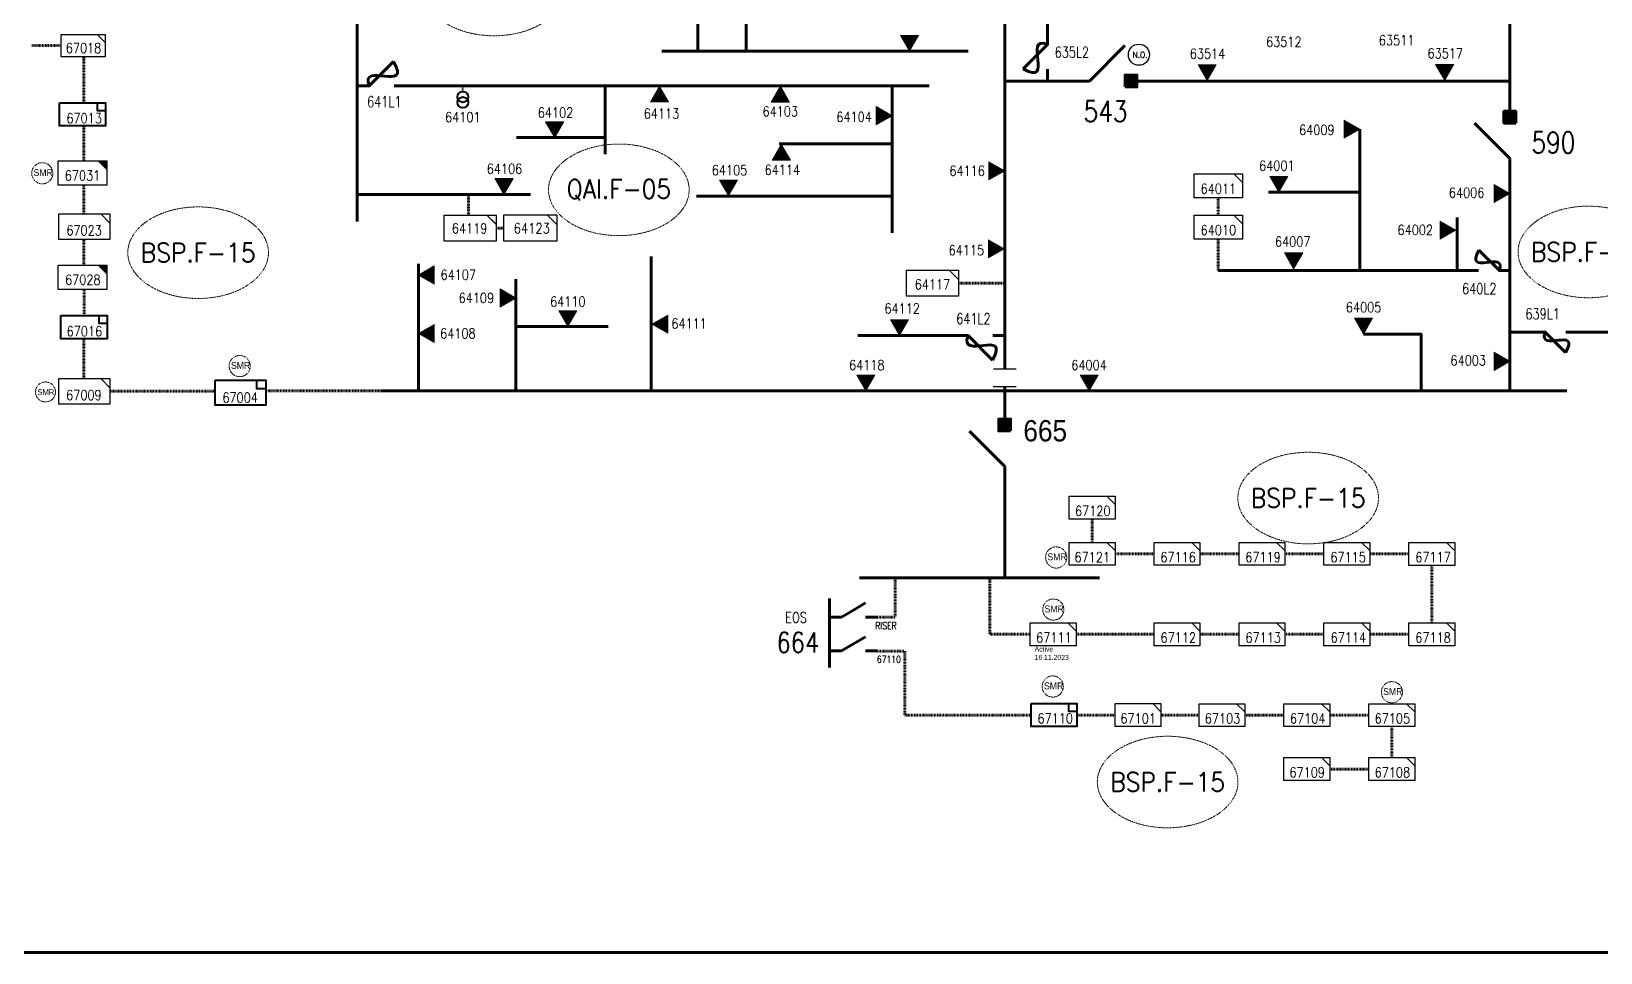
# Model space of a CAD drawing. Header units: metres. Extents: x 65984 to 144644, y -19036 to 23726.
# Drawn here: x 131197 to 131934, y 19808 to 20241 of the extents above; entities that cross this region are included whole.
import ezdxf
from ezdxf.enums import TextEntityAlignment as Align

# ---------------------------------------------------------------- set-up
doc = ezdxf.new("R2010")
doc.units = ezdxf.units.M
doc.header["$MEASUREMENT"] = 0
doc.linetypes.add('DGN Style 2', pattern=[0.023128, 0, -0.023128])
doc.linetypes.add('DGN Style 3', pattern=[0.013877, 0, -0.013877])
doc.layers.get('0').update_dxf_attribs({"color": 95, "lineweight": 40})
for name, color, linetype, lineweight in [('ABS', 7, 'Continuous', 40), ('ABS NUMBER', 112, 'Continuous', 30), ('d_eos', 111, 'Continuous', 40), ('d_fco text', 95, 'Continuous', 40), ('d_tf', 1, 'Continuous', 40), ('d_tf no', 6, 'Continuous', 40), ('d_ug cable', 95, 'Continuous', 40), ('d_ug tf', 1, 'Continuous', 40), ('d_village name', 7, 'Continuous', 40), ('fedr no', 95, 'Continuous', 40), ('Level 37', 7, 'Continuous', 0), ('O H MAIN FEEDER', 4, 'Continuous', 100), ('SW N O', 114, 'Continuous', 30)]:
    doc.layers.add(name, color=color, linetype=linetype, lineweight=lineweight)
doc.styles.add('NASKHF', font='naskhf.shx', dxfattribs={"height": 8})
doc.styles.add('Style-Arial', font='arial.ttf')
doc.styles.add('Style-msdefault', font='msdefault.shx')
doc.styles.add('Style-STANDARD', font='STANDARD.shx')

# ---------------------------------------------------------------- blocks, each defined once
blk = doc.blocks.new('DEND_1')
at = {"layer": 'd_ug tf', "color": 41, "linetype": 'Continuous', "lineweight": -2, "ltscale": 500}
for p, q in [((-4125, 3175), (-4125, -3150)), ((-25, 3150), (-25, -3150))]:
    blk.add_line(p, q, dxfattribs=at)
blk = doc.blocks.new('TRANS_2_1')
at = {"color": 0, "linetype": 'Continuous', "lineweight": 0, "ltscale": 500, "flags": 128}
blk.add_lwpolyline([(8668600, 4991700), (8668600, -5008300), (9500, -8300)], close=True, dxfattribs=at)
at = {"color": 0, "linetype": 'Continuous', "lineweight": 0, "ltscale": 500}
blk.add_solid([(8668600, 4991700), (8668600, -5008300), (9500, -8300)], dxfattribs=at)
blk = doc.blocks.new('FUSE01_1')
at = {"color": 0, "linetype": 'ByBlock', "lineweight": -2, "ltscale": 500}
blk.add_line((0, -8575), (0, -11275), dxfattribs=at)
at = {"color": 0, "linetype": 'ByBlock', "lineweight": -2, "ltscale": 500, "flags": 128}
blk.add_lwpolyline([(0, 25), (0, -2875), (-5600, -8475)], dxfattribs=at)
at = {"color": 0, "linetype": 'ByBlock', "lineweight": -2, "ltscale": 500}
blk.add_open_spline([(-5600, -8475), (1700, -12675), (-5800, -675), (0, -2875)], degree=3, dxfattribs=at)
blk = doc.blocks.new('TFU_180')
at = {"layer": 'd_fco text', "color": 0, "linetype": 'DGN Style 2', "lineweight": 40, "ltscale": 500}
blk.add_line((0, 5000), (0, 0), dxfattribs=at)
at = {"layer": 'd_fco text', "color": 0, "linetype": 'Continuous', "lineweight": 40, "ltscale": 500}
for centre in [(0, 15000), (0, 10000)]:
    blk.add_circle(centre, 5000, dxfattribs=at)
blk = doc.blocks.new('TF3_3_1')
at = {"layer": 'd_village name', "color": 0, "linetype": 'Continuous', "lineweight": -2, "ltscale": 500}
for p, q in [((5650, 4500), (9150, 4500)), ((9150, 4500), (9150, 1000))]:
    blk.add_line(p, q, dxfattribs=at)
at = {"layer": 'd_village name', "color": 0, "linetype": 'Continuous', "lineweight": -2, "ltscale": 500, "flags": 128}
blk.add_lwpolyline([(9150, 1000), (5650, 1000), (5650, 4500)], dxfattribs=at)
at = {"layer": 'd_village name', "color": 0, "linetype": 'Continuous', "lineweight": -2, "ltscale": 500}
blk.add_3dface([(-10850, 4500), (9150, 4500), (9150, -5500), (-10850, -5500)], dxfattribs=at)
blk = doc.blocks.new('TF_1_1')
at = {"layer": 'd_village name', "color": 0, "linetype": 'Continuous', "lineweight": 30, "ltscale": 500}
blk.add_line((3150, 2475), (4950, 675), dxfattribs=at)
blk.add_3dface([(-5050, 2475), (4950, 2475), (4950, -2525), (-5050, -2525)], dxfattribs=at)
blk = doc.blocks.new('ABS2_1_1')
at = {"color": 0, "linetype": 'ByBlock', "lineweight": -2, "ltscale": 500}
for q in [(-29900, 43500), (0, 0)]:
    blk.add_line((0, 13600), q, dxfattribs=at)
at = {"color": 0, "linetype": 'ByBlock', "lineweight": -2, "ltscale": 500, "flags": 128}
for points in [[(5000, 43600), (-5000, 43600), (-5000, 53600), (5000, 53600)], [(3791, 49653), (3791, 49653), (3791, 49653)]]:
    blk.add_lwpolyline(points, close=True, dxfattribs=at)
at = {"color": 0, "linetype": 'ByBlock', "lineweight": -2, "ltscale": 500}
for points in [[(5000, 43600), (-5000, 43600), (5000, 53600), (-5000, 53600)], [(3791, 49653), (3791, 49653), (3791, 49653)]]:
    blk.add_solid(points, dxfattribs=at)
blk = doc.blocks.new('*U813')
at = {"layer": 'd_eos', "color": 251, "linetype": 'Continuous', "lineweight": 211, "ltscale": 0.638341}
for p, q in [((-19.7, 13.2), (-19.7, 26.5)), ((17.4, 13.2), (17.4, 26.5)), ((-19.7, -13.2), (-4.1, 13.2)), ((25.3, 0), (33.1, 13.2)), ((-19.7, -26.5), (-19.7, -13.2)), ((17.4, -13.2), (25.3, 0)), ((17.4, -26.5), (17.4, -13.2)), ((-37.9, -26.5), (37.9, -26.5))]:
    blk.add_line(p, q, dxfattribs=at)
blk = doc.blocks.new('TF_2_2')
at = {"layer": 'd_village name', "color": 0, "linetype": 'Continuous', "lineweight": 30, "ltscale": 500}
blk.add_line((3150, 2475), (4950, 675), dxfattribs=at)
blk.add_3dface([(-5050, 2475), (4950, 2475), (4950, -2525), (-5050, -2525)], dxfattribs=at)
blk = doc.blocks.new('exist.us-1000kva_1_1')
at = {"layer": 'd_village name', "color": 0, "linetype": 'Continuous', "lineweight": 0, "ltscale": 500, "flags": 128}
blk.add_lwpolyline([(19997, 6459), (16400, 10000), (20000, 10000)], close=True, dxfattribs=at)
at = {"layer": 'd_village name', "color": 0, "linetype": 'Continuous', "lineweight": 0, "ltscale": 500, "extrusion": (0, 0, -1)}
blk.add_solid([(-19997, 6459), (-16400, 10000), (-20000, 10000)], dxfattribs=at)
at = {"layer": 'd_village name', "color": 0, "linetype": 'DGN Style 3', "lineweight": 106, "ltscale": 500, "xscale": 2, "yscale": 2}
blk.add_blockref('TF_2_2', (10100, 5050), dxfattribs=at)
blk = doc.blocks.new('*U967')
at = {"layer": 'SW N O', "color": 3, "ltscale": 0.426762}
blk.add_circle((0, 0), 16.8, dxfattribs=at)
at = {"layer": 'SW N O', "color": 3, "style": 'Style-STANDARD'}
blk.add_text('N.O.', height=9.6, dxfattribs=at).set_placement((1.7, -0.2), align=Align.MIDDLE_CENTER)

msp = doc.modelspace()

# ---------------------------------------------------------------- linework, layer by layer
at = {"color": 94, "linetype": 'Continuous', "lineweight": 100, "ltscale": 0.426762}
for p, q in [((131350.01, 20448.27), (131350.01, 20151.35)), ((131674.19, 20234.47), (131674.19, 20317.8)), ((131510.01, 20231.27), (131493.03, 20231.27)), ((131370.51, 20214.92), (131618.67, 20214.92)), ((131466.52, 20214.92), (131466.52, 20182.95)), ((131601.2, 20214.92), (131601.2, 20146)), ((131654.08, 20217.26), (131654.08, 20082.14)), ((131466.52, 20190.76), (131424.92, 20190.76)), ((131601.2, 20187.69), (131548.11, 20187.69)), ((131350.01, 20164.01), (131431.44, 20164.01)), ((131601.2, 20163.11), (131509.35, 20163.11)), ((131636.87, 20097.71), (131585.09, 20097.71))]:
    msp.add_line(p, q, dxfattribs=at)
at = {"color": 251, "linetype": 'DGN Style 3', "lineweight": 140}
for p, q in [((131221.68, 20228.68), (131221.68, 20207.02)), ((131221.68, 20196.28), (131221.68, 20179.77)), ((131221.68, 20168.34), (131221.68, 20154.94)), ((131754.35, 20154.29), (131754.35, 20162.38)), ((131221.68, 20142.89), (131221.68, 20130.84)), ((131754.35, 20128.3), (131754.35, 20142.95)), ((131221.84, 20107.14), (131221.84, 20119.41)), ((131221.68, 20096.25), (131221.68, 20077.5)), ((131233.85, 20071.54), (131283.35, 20071.54)), ((131361.8, 20071.76), (131307.21, 20071.76)), ((131695.14, 20000.62), (131695.14, 20011.54)), ((131724.24, 19995.24), (131705.9, 19995.24)), ((131745.77, 19995.24), (131764.11, 19995.24)), ((131785.63, 19995.24), (131803.97, 19995.24)), ((131825.5, 19995.24), (131843.84, 19995.21)), ((131854.6, 19962.83), (131854.6, 19989.83)), ((131687.56, 19957.44), (131724.24, 19957.44)), ((131745.77, 19957.44), (131764.11, 19957.44)), ((131785.63, 19957.44), (131803.97, 19957.44)), ((131825.5, 19957.44), (131843.84, 19957.44)), ((131594.39, 19949.59), (131607.2, 19949.59)), ((131688, 19919.51), (131705.9, 19919.51)), ((131727.43, 19919.5), (131745.33, 19919.5)), ((131766.86, 19919.5), (131785.2, 19919.5)), ((131806.72, 19919.5), (131825.06, 19919.5)), ((131835.82, 19914.11), (131835.82, 19899.57)), ((131825.06, 19894.19), (131806.72, 19894.19))]:
    msp.add_line(p, q, dxfattribs=at)
at = {"color": 251, "linetype": 'Continuous', "lineweight": 100, "ltscale": 0.426762}
for p, q in [((131891.23, 20217.26), (131891.23, 20203.08)), ((131820.88, 20128.3), (131820.88, 20194.66)), ((131891.23, 20071.76), (131891.23, 20175.73)), ((131820.88, 20165.03), (131777.91, 20165.03)), ((131866.52, 20128.3), (131866.52, 20153.22)), ((131378.77, 20071.76), (131378.77, 20131.39)), ((131488.11, 20071.76), (131488.11, 20134.82)), ((131424.52, 20071.76), (131424.52, 20124.23)), ((131872.02, 20128.26), (131754.35, 20128.3)), ((131891.23, 20128.3), (131887.48, 20128.3)), ((131424.52, 20101.97), (131467.92, 20101.97)), ((131361.8, 20071.76), (131918.07, 20071.76)), ((131654.08, 20073.74), (131654.08, 20058.5)), ((131654.08, 20029.4), (131654.08, 19983.92)), ((131585.87, 19983.92), (131698.51, 19983.92))]:
    msp.add_line(p, q, dxfattribs=at)
at = {"color": 94, "linetype": 'DGN Style 3', "lineweight": 140}
msp.add_line((131632.41, 20122.33), (131654.08, 20122.33), dxfattribs=at)
at = {"color": 94, "linetype": 'Continuous', "lineweight": 100, "ltscale": 0.426762, "flags": 128}
for points in [[(131532.69, 20231.27), (131510.01, 20231.27), (131510.01, 20260.72), (131510.01, 20253.55)], [(131532.69, 20261.87), (131532.69, 20231.27), (131636.92, 20231.27)]]:
    msp.add_lwpolyline(points, dxfattribs=at)
at = {"color": 251, "linetype": 'DGN Style 3', "lineweight": 140, "flags": 128}
for points in [[(131197.35, 20233.86), (131211.01, 20233.86)], [(131594.39, 19965.45), (131602.66, 19965.45), (131602.66, 19983.92)], [(131666.04, 19957.44), (131647.07, 19957.44), (131647.07, 19983.92)], [(131666.47, 19919.51), (131607.2, 19919.51), (131607.2, 19949.59)]]:
    msp.add_lwpolyline(points, dxfattribs=at)
at = {"color": 94, "linetype": 'DGN Style 3', "lineweight": 140, "flags": 128}
for points in [[(131402.34, 20164.01), (131402.34, 20154.3)], [(131415.25, 20148.22), (131418.96, 20148.22)]]:
    msp.add_lwpolyline(points, dxfattribs=at)
at = {"color": 94, "linetype": 'Continuous', "lineweight": 0, "ltscale": 0.61027, "flags": 128}
for points in [[(131415.24, 20149.98), (131410.85, 20154.3), (131415.25, 20154.3)], [(131632.4, 20124.12), (131628.01, 20128.44), (131632.41, 20128.44)]]:
    msp.add_lwpolyline(points, close=True, dxfattribs=at)
at = {"color": 251, "linetype": 'Continuous', "lineweight": 100, "ltscale": 0.426762, "flags": 128}
for points in [[(131918.97, 20099.33), (132114.01, 20099.33), (132114.01, 20120.84)], [(131849.55, 20071.76), (131849.55, 20098.45), (131822.51, 20098.45)], [(131891.23, 20099.33), (131907.49, 20099.33)]]:
    msp.add_lwpolyline(points, dxfattribs=at)
at = {"layer": 'd_ug cable', "color": 2, "linetype": 'DGN Style 3', "lineweight": 13}
for centre, radius in [((131202.2, 20173.93), 4.97), ((131294.89, 20083.4), 4.97), ((131203.69, 20071.25), 4.7), ((131678.26, 19993.52), 4.97), ((131676.92, 19969.06), 4.97), ((131676.63, 19932.92), 4.97), ((131835.89, 19930.26), 4.97)]:
    msp.add_circle(centre, radius, dxfattribs=at)
at = {"layer": 'fedr no', "color": 82, "linetype": 'DGN Style 3', "lineweight": 13, "true_color": 0x1dc70e}
for centre in [(131414.3, 20260), (131472.89, 20166.15), (131275.36, 20136.64), (131928.13, 20136.99), (131796.55, 20021.42), (131730.58, 19888.07)]:
    msp.add_ellipse(centre, major_axis=(33.02, 0), ratio=0.651175, dxfattribs=at)
at = {"layer": 'O H MAIN FEEDER', "color": 3, "lineweight": 211, "ltscale": 0.426762}
msp.add_line((131654.08, 20631.08), (131654.08, 20217.26), dxfattribs=at)
at = {"layer": 'O H MAIN FEEDER', "color": 251, "lineweight": 211, "ltscale": 0.426762}
for p, q in [((131891.23, 20217.26), (131891.23, 20514.15)), ((131716.64, 20217.26), (131891.23, 20217.26))]:
    msp.add_line(p, q, dxfattribs=at)
at = {"layer": 'O H MAIN FEEDER', "color": 94, "lineweight": 211, "ltscale": 0.426762}
msp.add_line((131654.08, 20217.26), (131687.98, 20217.26), dxfattribs=at)
at = {"layer": 'O H MAIN FEEDER', "color": 5, "lineweight": 211, "ltscale": 30, "flags": 128}
msp.add_lwpolyline([(111246.02, 19990.04), (113139.15, 19990.04), (113139.15, 19807.97), (133226.21, 19808), (133226.21, 22351.15), (129774.36, 22351.15)], dxfattribs=at)

# ---------------------------------------------------------------- block references
at = {"color": 94, "linetype": 'Continuous', "lineweight": 106, "ltscale": 0.426762}
for p, xscale, yscale, zscale, rotation in [((131674.19, 20240.36), 0.002048458879951541, 0.002048458879951541, 0.002048458879951541, 359.9999999999999), ((131349.8, 20214.92), 0.00204845887995154, -0.00204845887995154, 0.00204845887995154, 270.0000000000001), ((131630.98, 20097.71), 0.002048458879951541, 0.002048458879951541, 0.002048458879951541, 89.99999999999991)]:
    msp.add_blockref('FUSE01_1', p, dxfattribs=dict(at, xscale=xscale, yscale=yscale, zscale=zscale, rotation=rotation))
at = {"color": 251, "linetype": 'Continuous', "lineweight": 30, "ltscale": 0.549195, "xscale": 0.002074632464045928, "yscale": 0.002074632464045928, "zscale": 0.002441080165275587}
msp.add_blockref('TF_1_1', (131221.48, 20233.92), dxfattribs=at)
at = {"color": 94, "linetype": 'Continuous', "lineweight": 40, "ltscale": 0.426762, "xscale": 0.0005121147199878851, "yscale": 0.0005121147199878851, "zscale": 0.0005121147199878851, "rotation": 179.9999999999999}
msp.add_blockref('TFU_180', (131399.64, 20214.91), dxfattribs=at)
at = {"color": 251, "linetype": 'Continuous', "lineweight": 40, "ltscale": 0.562935, "xscale": 0.001073251874609489, "yscale": 0.001073251874609489, "zscale": 0.001286382581781385, "rotation": 359.9999999999999}
msp.add_blockref('TF3_3_1', (131221.98, 20202.19), dxfattribs=at)
at = {"color": 2, "linetype": 'DGN Style 3', "lineweight": 106, "ltscale": 0.584771, "xscale": 0.001142945305179599, "yscale": 0.001142945305179599, "zscale": 0.001280917013912203, "rotation": 359.9999999999999}
msp.add_blockref('exist.us-1000kva_1_1', (131209.65, 20168.34), dxfattribs=at)
at = {"color": 251, "linetype": 'Continuous', "lineweight": 30, "ltscale": 0.581526, "xscale": 0.002268612974354864, "yscale": 0.002268612974354864, "zscale": 0.002441080165275587}
for p in [(131754.47, 20168.11), (131754.47, 20148.68)]:
    msp.add_blockref('TF_1_1', p, dxfattribs=at)
at = {"color": 251, "linetype": 'Continuous', "lineweight": 30, "ltscale": 0.602674, "xscale": 0.002390642314642665, "yscale": 0.002390642314642665, "zscale": 0.002612737204963807}
for p in [(131222.09, 20148.92), (131222.09, 20071.58)]:
    msp.add_blockref('TF_1_1', p, dxfattribs=at)
at = {"color": 94, "linetype": 'DGN Style 3', "lineweight": 106, "ltscale": 0.61027, "xscale": 0.002441080165275587, "yscale": 0.002441080165275587, "zscale": 0.002441080165275587, "rotation": 359.9999999999999}
for p in [(131403.16, 20148.26), (131620.32, 20122.4)]:
    msp.add_blockref('TF_2_2', p, dxfattribs=at)
at = {"color": 94, "linetype": 'DGN Style 3', "lineweight": 106, "ltscale": 0.595819, "xscale": 0.002476428178669394, "yscale": 0.002476428178669394, "zscale": 0.002196972148748029, "rotation": 359.9999999999999}
msp.add_blockref('TF_1_1', (131431.47, 20148.27), dxfattribs=at)
at = {"color": 251, "linetype": 'Continuous', "lineweight": 106, "ltscale": 0.426762, "xscale": 0.001707049066626284, "yscale": 0.001707049066626284, "zscale": 0.001707049066626284}
for p, rotation in [((131891.23, 20128.26), 270.0000000000005), ((131902.95, 20099.33), 90)]:
    msp.add_blockref('FUSE01_1', p, dxfattribs=dict(at, rotation=rotation))
at = {"color": 251, "linetype": 'DGN Style 3', "lineweight": 106, "ltscale": 0.584771, "xscale": 0.001142945305179599, "yscale": 0.001142945305179599, "zscale": 0.001280917013912203, "rotation": 359.9999999999999}
msp.add_blockref('exist.us-1000kva_1_1', (131209.65, 20119.41), dxfattribs=at)
at = {"color": 251, "linetype": 'Continuous', "lineweight": 40, "ltscale": 0.5679, "xscale": 0.00108892788810803, "yscale": 0.00108892788810803, "zscale": 0.001331370513601653, "rotation": 359.9999999999999}
msp.add_blockref('TF3_3_1', (131222.76, 20102.24), dxfattribs=at)
at = {"color": 121, "linetype": 'Continuous', "lineweight": 30, "ltscale": 0.841656, "xscale": 0.002049717039742923, "yscale": 0.00170344847045469, "zscale": 0.0007601152251264519, "rotation": 90}
msp.add_blockref('DEND_1', (131654.1, 20082.19), dxfattribs=at)
at = {"color": 2, "linetype": 'Continuous', "lineweight": 40, "ltscale": 0.60026, "xscale": 0.00118674129895863, "yscale": 0.00118674129895863, "zscale": 0.001321871509153514, "rotation": 359.9999999999999}
msp.add_blockref('TF3_3_1', (131296.22, 20071.49), dxfattribs=at)
at = {"color": 251, "linetype": 'Continuous', "lineweight": 30, "ltscale": 0.563822, "xscale": 0.002152305882020979, "yscale": 0.002152305882020979, "zscale": 0.002612737204963807}
for p in [(131695.25, 20016.98), (131735.11, 19995.29), (131774.98, 19995.29), (131814.84, 19995.29), (131854.71, 19995.26), (131735.11, 19957.5), (131774.98, 19957.5), (131814.84, 19957.5), (131854.71, 19957.5), (131716.77, 19919.55), (131756.2, 19919.54), (131796.07, 19919.54), (131796.07, 19894.24), (131835.93, 19894.24)]:
    msp.add_blockref('TF_1_1', p, dxfattribs=at)
at = {"color": 2, "linetype": 'Continuous', "lineweight": 30, "ltscale": 0.563822, "xscale": 0.002152305882020979, "yscale": 0.002152305882020979, "zscale": 0.002612737204963807}
for p in [(131695.25, 19995.29), (131676.91, 19957.5), (131835.93, 19919.54)]:
    msp.add_blockref('TF_1_1', p, dxfattribs=at)
at = {"color": 2, "linetype": 'Continuous', "lineweight": 40, "ltscale": 0.56207, "xscale": 0.001076152941011311, "yscale": 0.001076152941011311, "zscale": 0.001220227624376638, "rotation": 359.9999999999999}
msp.add_blockref('TF3_3_1', (131678.15, 19920.05), dxfattribs=at)
at = {"layer": 'ABS', "color": 7, "linetype": 'Continuous', "lineweight": 211, "ltscale": 0.829472, "xscale": 0.000555747191877611, "yscale": 0.000555747191877611, "zscale": 0.0003680335276451397}
for p, rotation in [((131686.33, 20217.26), 269.9999999999996), ((131891.23, 20173.29), 359.9999999999997), ((131654.09, 20028.71), 359.9999999999997)]:
    msp.add_blockref('ABS2_1_1', p, dxfattribs=dict(at, rotation=rotation))
at = {"layer": 'd_eos', "color": 251, "linetype": 'Continuous', "lineweight": 211, "ltscale": 0.638341, "extrusion": (0, 0, -1), "xscale": 0.4267622666565712, "yscale": 0.4267622666565712, "zscale": 0.4267622666565712, "rotation": 90}
msp.add_blockref('*U813', (-131583.09, 19958.02), dxfattribs=at)
at = {"layer": 'd_tf', "color": 94, "linetype": 'Continuous', "lineweight": 0, "ltscale": 0.426762, "xscale": 8.535245333131417e-07, "yscale": 8.535245333131417e-07, "zscale": 8.535245333131417e-07}
for p, rotation in [((131609.38, 20231.27), 89.99999999999986), ((131491.96, 20214.92), 269.9999999999998), ((131548.75, 20214.78), 270.0000000000005), ((131601.17, 20200.96), 180.0000000000003), ((131442.79, 20190.76), 90.00000000000081), ((131549.16, 20187.43), 270.0000000000005), ((131654.08, 20175.1), 180.0000000000003), ((131418.94, 20164.01), 90.00000000000081), ((131524.39, 20163.37), 90.00000000000037), ((131653.87, 20138.48), 180), ((131604.65, 20097.71), 90)]:
    msp.add_blockref('TRANS_2_1', p, dxfattribs=dict(at, rotation=rotation))
at = {"layer": 'd_tf', "color": 251, "linetype": 'Continuous', "lineweight": 0, "ltscale": 0.426762, "xscale": 8.535245333131417e-07, "yscale": 8.535245333131417e-07, "zscale": 8.535245333131417e-07}
for p, rotation in [((131749.16, 20217.47), 90.00000000000053), ((131860.67, 20217.57), 90.00000000000053), ((131820.89, 20194.65), 180), ((131782.78, 20165.03), 90), ((131891.23, 20164.41), 180), ((131865.92, 20147.23), 180), ((131378.77, 20126.16), 359.9999999999999), ((131789.7, 20129.1), 90), ((131424.52, 20115.35), 180), ((131448.94, 20101.97), 90), ((131822.52, 20098.45), 90), ((131891.23, 20085.62), 180), ((131588.83, 20071.76), 90), ((131693.75, 20071.76), 90)]:
    msp.add_blockref('TRANS_2_1', p, dxfattribs=dict(at, rotation=rotation))
for p in [(131488.44, 20103.1), (131378.77, 20098.68)]:
    msp.add_blockref('TRANS_2_1', p, dxfattribs=at)
at = {"layer": 'SW N O', "color": 3, "xscale": 0.2950694635422144, "yscale": 0.2950694635422144, "zscale": 0.2950694635422144}
msp.add_blockref('*U967', (131717.08, 20229.62), dxfattribs=at)

# ---------------------------------------------------------------- texts
at = {"color": 94, "linetype": 'Continuous', "lineweight": 80, "style": 'Style-STANDARD', "width": 0.833333}
for s, p in [('635L2', (131685.6, 20230.78)), ('641L1', (131362.8, 20207.51)), ('641L2', (131639.4, 20105.63))]:
    msp.add_text(s, height=5.121, dxfattribs=at).set_placement(p, align=Align.MIDDLE_CENTER)
at = {"color": 251, "linetype": 'Continuous', "lineweight": 80, "style": 'Style-STANDARD', "width": 0.833333}
for s, p in [('640L2', (131876.9, 20119.77)), ('639L1', (131906.66, 20107.95))]:
    msp.add_text(s, height=5.121, dxfattribs=at).set_placement(p, align=Align.MIDDLE_CENTER)
at = {"layer": 'ABS NUMBER', "color": 7, "lineweight": 140, "width": 0.88}
for s, style, p in [('543', 'Style-STANDARD', (131701.43, 20203.02)), ('590', 'Style-STANDARD', (131911.7, 20188.34)), ('665', 'Style-Arial', (131673.1, 20053.02))]:
    msp.add_text(s, height=10, dxfattribs=dict(at, style=style)).set_placement(p, align=Align.MIDDLE_CENTER)
at = {"layer": 'd_tf no', "color": 251, "linetype": 'Continuous', "lineweight": 40, "style": 'Style-STANDARD', "width": 0.909091}
for s, p in [('67018', (131221.56, 20232.74)), ('63512', (131785.12, 20235.67)), ('63511', (131838.07, 20236.38)), ('63517', (131860.93, 20230.25)), ('63514', (131749.31, 20230.08)), ('67013', (131221.84, 20199.76)), ('64009', (131800.63, 20194.32)), ('64001', (131781.83, 20177.47)), ('64011', (131754.39, 20166.7)), ('64006', (131870.95, 20164.82)), ('67023', (131221.82, 20147.12)), ('64010', (131754.39, 20147.27)), ('64007', (131789.3, 20141.83)), ('64002', (131846.84, 20147.31)), ('67028', (131221.21, 20123.93)), ('64107', (131397.52, 20126.31)), ('64109', (131406, 20115.39)), ('64110', (131448.97, 20113.69)), ('64005', (131822.58, 20111)), ('67016', (131221.95, 20099.72)), ('64108', (131397.34, 20098.72)), ('64111', (131505.88, 20103.38)), ('64118', (131589.29, 20083.89)), ('64004', (131693.67, 20083.89)), ('64003', (131871.72, 20086.04)), ('67009', (131221.72, 20069.78)), ('67120', (131695.4, 20015.35)), ('67116', (131735.48, 19993.67)), ('67119', (131775.35, 19993.67)), ('67115', (131815.31, 19993.67)), ('67117', (131855.18, 19993.64)), ('67112', (131735.58, 19955.88)), ('67113', (131775.45, 19955.88)), ('67114', (131815.42, 19955.88)), ('67118', (131855.18, 19955.88)), ('67101', (131716.72, 19917.93)), ('67103', (131756.35, 19917.92)), ('67104', (131796.32, 19917.92)), ('67109', (131796.11, 19892.62)), ('67108', (131836.08, 19892.62))]:
    msp.add_text(s, height=4.694, dxfattribs=at).set_placement(p, align=Align.MIDDLE_CENTER)
at = {"layer": 'd_tf no', "color": 94, "linetype": 'Continuous', "lineweight": 40, "style": 'Style-STANDARD', "width": 0.909091}
for s, p in [('64102', (131443.15, 20202.45)), ('64113', (131492.9, 20201.95)), ('64103', (131548.71, 20202.98)), ('64101', (131399.63, 20200.31)), ('64104', (131583.34, 20200.41)), ('64106', (131419.21, 20176.05)), ('64105', (131524.86, 20175.4)), ('64114', (131549.67, 20175.54)), ('64116', (131636.45, 20175.11)), ('64119', (131402.83, 20148.05)), ('64115', (131636.06, 20137.82)), ('64117', (131620.13, 20121.74)), ('64112', (131605.95, 20110.45))]:
    msp.add_text(s, height=4.694, dxfattribs=at).set_placement(p, align=Align.MIDDLE_CENTER)
at = {"layer": 'd_tf no', "color": 1, "linetype": 'Continuous', "lineweight": 40, "style": 'Style-msdefault', "width": 0.945946}
for height, p in [(3.216, (131198.09, 20175.84)), (3.216, (131290.78, 20085.31)), (2.812, (131199.92, 20072.57)), (3.216, (131674.15, 19995.43)), (3.216, (131672.81, 19970.96)), (3.216, (131672.52, 19934.83)), (3.216, (131831.78, 19932.17))]:
    msp.add_text('SMR', height=height, dxfattribs=at).set_placement(p, align=Align.TOP_LEFT)
at = {"layer": 'd_tf no', "color": 2, "linetype": 'Continuous', "lineweight": 40, "style": 'Style-STANDARD', "width": 0.909091}
for s, p in [('67031', (131221.07, 20172.86)), ('67004', (131295.08, 20068.59)), ('67121', (131695.19, 19993.67)), ('67111', (131677.18, 19955.88)), ('67110', (131677.81, 19917.94)), ('67105', (131836.08, 19917.92))]:
    msp.add_text(s, height=4.694, dxfattribs=at).set_placement(p, align=Align.MIDDLE_CENTER)
at = {"layer": 'd_tf no', "color": 94, "linetype": 'Continuous', "lineweight": 40, "ltscale": 0.976635, "style": 'Style-STANDARD', "width": 0.909091}
msp.add_text('64123', height=4.77, dxfattribs=at).set_placement((131432.02, 20148.11), align=Align.MIDDLE_CENTER)
at = {"layer": 'd_tf no', "color": 121, "linetype": 'Continuous', "lineweight": 40, "insert": (131668.12, 19951.66), "char_height": 2.3301, "attachment_point": 1, "style": 'NASKHF'}
msp.add_mtext('\\Fmsdefault;\\H1x;\\W0.945946;Active\\P16.11.2023', dxfattribs=at)
at = {"layer": 'fedr no', "color": 6, "linetype": 'Continuous', "lineweight": 40, "char_height": 8.852, "attachment_point": 5, "style": 'Style-STANDARD'}
for s, insert in [('QAI.F-05', (131472.89, 20166.15)), ('BSP.F-15', (131275.36, 20136.64)), ('BSP.F-15', (131928.13, 20136.99)), ('BSP.F-15', (131796.55, 20021.42)), ('BSP.F-15', (131730.58, 19888.07))]:
    msp.add_mtext(s, dxfattribs=dict(at, insert=insert))
at = {"layer": 'Level 37', "color": 7, "linetype": 'Continuous', "lineweight": 53, "style": 'Style-STANDARD', "width": 0.854701}
msp.add_text('EOS', height=4.993, dxfattribs=at).set_placement((131556.09, 19965.33), align=Align.MIDDLE_CENTER)
at = {"layer": 'Level 37', "color": 7, "linetype": 'Continuous', "lineweight": 53, "style": 'Style-STANDARD', "width": 0.909091}
for s, p in [('RISER', (131598.33, 19961.48)), ('67110', (131599.69, 19945.71))]:
    msp.add_text(s, height=3.175, rotation=360, dxfattribs=at).set_placement(p, align=Align.MIDDLE_CENTER)
at = {"layer": 'Level 37', "color": 7, "linetype": 'Continuous', "lineweight": 120, "style": 'Style-STANDARD', "width": 0.909091}
msp.add_text('664', height=9.389, dxfattribs=at).set_placement((131556.93, 19953.66), align=Align.MIDDLE_CENTER)

doc.saveas('drawing.dxf')
